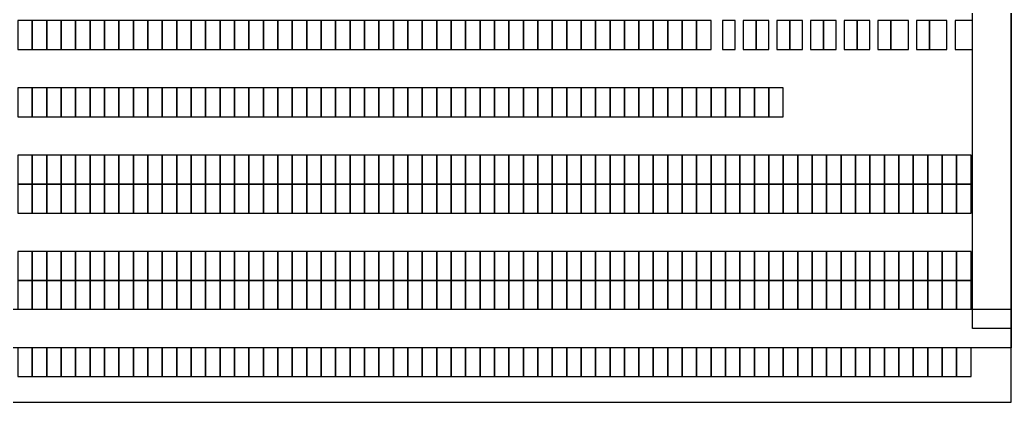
# Model space of a CAD drawing. Header units: metres. Extents: x 0 to 400, y -12 to 500.
# Drawn here: x 211.7 to 400, y 0 to 72.7 of the extents above; entities that cross this region are included whole.
import ezdxf

# ---------------------------------------------------------------- set-up
doc = ezdxf.new("R2010")
doc.units = ezdxf.units.M
for name, color, linetype in [('ASSUMED_BOUNDARY', 7, 'CONTINUOUS'), ('PARKING_L1', 7, 'CONTINUOUS'), ('PARKING_L1_ADA', 7, 'CONTINUOUS'), ('SITE_ROADS', 7, 'CONTINUOUS')]:
    doc.layers.add(name, color=color, linetype=linetype)

msp = doc.modelspace()

# ---------------------------------------------------------------- linework, layer by layer
at = {"layer": 'ASSUMED_BOUNDARY'}
msp.add_lwpolyline([(20, 0), (400, 0), (400, 500), (0, 500), (0, 196.485768), (20, 196.485768), (20, 121), (2, 121), (2, 86), (20, 86)], close=True, dxfattribs=at)
at = {"layer": 'PARKING_L1'}
for points in [[(211.3272, 67.0352), (214.0704, 67.0352), (214.0704, 72.5216), (211.3272, 72.5216)], [(214.0704, 67.0352), (216.8136, 67.0352), (216.8136, 72.5216), (214.0704, 72.5216)], [(216.8136, 67.0352), (219.5568, 67.0352), (219.5568, 72.5216), (216.8136, 72.5216)], [(219.5568, 67.0352), (222.3, 67.0352), (222.3, 72.5216), (219.5568, 72.5216)], [(222.3, 67.0352), (225.0432, 67.0352), (225.0432, 72.5216), (222.3, 72.5216)], [(225.0432, 67.0352), (227.7864, 67.0352), (227.7864, 72.5216), (225.0432, 72.5216)], [(227.7864, 67.0352), (230.5296, 67.0352), (230.5296, 72.5216), (227.7864, 72.5216)], [(230.5296, 67.0352), (233.2728, 67.0352), (233.2728, 72.5216), (230.5296, 72.5216)], [(233.2728, 67.0352), (236.016, 67.0352), (236.016, 72.5216), (233.2728, 72.5216)], [(236.016, 67.0352), (238.7592, 67.0352), (238.7592, 72.5216), (236.016, 72.5216)], [(238.7592, 67.0352), (241.5024, 67.0352), (241.5024, 72.5216), (238.7592, 72.5216)], [(241.5024, 67.0352), (244.2456, 67.0352), (244.2456, 72.5216), (241.5024, 72.5216)], [(244.2456, 67.0352), (246.9888, 67.0352), (246.9888, 72.5216), (244.2456, 72.5216)], [(246.9888, 67.0352), (249.732, 67.0352), (249.732, 72.5216), (246.9888, 72.5216)], [(249.732, 67.0352), (252.4752, 67.0352), (252.4752, 72.5216), (249.732, 72.5216)], [(252.4752, 67.0352), (255.2184, 67.0352), (255.2184, 72.5216), (252.4752, 72.5216)], [(255.2184, 67.0352), (257.9616, 67.0352), (257.9616, 72.5216), (255.2184, 72.5216)], [(257.9616, 67.0352), (260.7048, 67.0352), (260.7048, 72.5216), (257.9616, 72.5216)], [(260.7048, 67.0352), (263.448, 67.0352), (263.448, 72.5216), (260.7048, 72.5216)], [(263.448, 67.0352), (266.1912, 67.0352), (266.1912, 72.5216), (263.448, 72.5216)], [(266.1912, 67.0352), (268.9344, 67.0352), (268.9344, 72.5216), (266.1912, 72.5216)], [(268.9344, 67.0352), (271.6776, 67.0352), (271.6776, 72.5216), (268.9344, 72.5216)], [(271.6776, 67.0352), (274.4208, 67.0352), (274.4208, 72.5216), (271.6776, 72.5216)], [(274.4208, 67.0352), (277.164, 67.0352), (277.164, 72.5216), (274.4208, 72.5216)], [(277.164, 67.0352), (279.9072, 67.0352), (279.9072, 72.5216), (277.164, 72.5216)], [(279.9072, 67.0352), (282.6504, 67.0352), (282.6504, 72.5216), (279.9072, 72.5216)], [(282.6504, 67.0352), (285.3936, 67.0352), (285.3936, 72.5216), (282.6504, 72.5216)], [(285.3936, 67.0352), (288.1368, 67.0352), (288.1368, 72.5216), (285.3936, 72.5216)], [(288.1368, 67.0352), (290.88, 67.0352), (290.88, 72.5216), (288.1368, 72.5216)], [(290.88, 67.0352), (293.6232, 67.0352), (293.6232, 72.5216), (290.88, 72.5216)], [(293.6232, 67.0352), (296.3664, 67.0352), (296.3664, 72.5216), (293.6232, 72.5216)], [(296.3664, 67.0352), (299.1096, 67.0352), (299.1096, 72.5216), (296.3664, 72.5216)], [(299.1096, 67.0352), (301.8528, 67.0352), (301.8528, 72.5216), (299.1096, 72.5216)], [(301.8528, 67.0352), (304.596, 67.0352), (304.596, 72.5216), (301.8528, 72.5216)], [(304.596, 67.0352), (307.3392, 67.0352), (307.3392, 72.5216), (304.596, 72.5216)], [(307.3392, 67.0352), (310.0824, 67.0352), (310.0824, 72.5216), (307.3392, 72.5216)], [(310.0824, 67.0352), (312.8256, 67.0352), (312.8256, 72.5216), (310.0824, 72.5216)], [(312.8256, 67.0352), (315.5688, 67.0352), (315.5688, 72.5216), (312.8256, 72.5216)], [(315.5688, 67.0352), (318.312, 67.0352), (318.312, 72.5216), (315.5688, 72.5216)], [(318.312, 67.0352), (321.0552, 67.0352), (321.0552, 72.5216), (318.312, 72.5216)], [(321.0552, 67.0352), (323.7984, 67.0352), (323.7984, 72.5216), (321.0552, 72.5216)], [(323.7984, 67.0352), (326.5416, 67.0352), (326.5416, 72.5216), (323.7984, 72.5216)], [(326.5416, 67.0352), (329.2848, 67.0352), (329.2848, 72.5216), (326.5416, 72.5216)], [(329.2848, 67.0352), (332.028, 67.0352), (332.028, 72.5216), (329.2848, 72.5216)], [(332.028, 67.0352), (334.7712, 67.0352), (334.7712, 72.5216), (332.028, 72.5216)], [(334.7712, 67.0352), (337.5144, 67.0352), (337.5144, 72.5216), (334.7712, 72.5216)], [(337.5144, 67.0352), (340.2576, 67.0352), (340.2576, 72.5216), (337.5144, 72.5216)], [(340.2576, 67.0352), (343.0008, 67.0352), (343.0008, 72.5216), (340.2576, 72.5216)], [(211.3272, 54.2336), (214.0704, 54.2336), (214.0704, 59.72), (211.3272, 59.72)], [(214.0704, 54.2336), (216.8136, 54.2336), (216.8136, 59.72), (214.0704, 59.72)], [(216.8136, 54.2336), (219.5568, 54.2336), (219.5568, 59.72), (216.8136, 59.72)], [(219.5568, 54.2336), (222.3, 54.2336), (222.3, 59.72), (219.5568, 59.72)], [(222.3, 54.2336), (225.0432, 54.2336), (225.0432, 59.72), (222.3, 59.72)], [(225.0432, 54.2336), (227.7864, 54.2336), (227.7864, 59.72), (225.0432, 59.72)], [(227.7864, 54.2336), (230.5296, 54.2336), (230.5296, 59.72), (227.7864, 59.72)], [(230.5296, 54.2336), (233.2728, 54.2336), (233.2728, 59.72), (230.5296, 59.72)], [(233.2728, 54.2336), (236.016, 54.2336), (236.016, 59.72), (233.2728, 59.72)], [(236.016, 54.2336), (238.7592, 54.2336), (238.7592, 59.72), (236.016, 59.72)], [(238.7592, 54.2336), (241.5024, 54.2336), (241.5024, 59.72), (238.7592, 59.72)], [(241.5024, 54.2336), (244.2456, 54.2336), (244.2456, 59.72), (241.5024, 59.72)], [(244.2456, 54.2336), (246.9888, 54.2336), (246.9888, 59.72), (244.2456, 59.72)], [(246.9888, 54.2336), (249.732, 54.2336), (249.732, 59.72), (246.9888, 59.72)], [(249.732, 54.2336), (252.4752, 54.2336), (252.4752, 59.72), (249.732, 59.72)], [(252.4752, 54.2336), (255.2184, 54.2336), (255.2184, 59.72), (252.4752, 59.72)], [(255.2184, 54.2336), (257.9616, 54.2336), (257.9616, 59.72), (255.2184, 59.72)], [(257.9616, 54.2336), (260.7048, 54.2336), (260.7048, 59.72), (257.9616, 59.72)], [(260.7048, 54.2336), (263.448, 54.2336), (263.448, 59.72), (260.7048, 59.72)], [(263.448, 54.2336), (266.1912, 54.2336), (266.1912, 59.72), (263.448, 59.72)], [(266.1912, 54.2336), (268.9344, 54.2336), (268.9344, 59.72), (266.1912, 59.72)], [(268.9344, 54.2336), (271.6776, 54.2336), (271.6776, 59.72), (268.9344, 59.72)], [(271.6776, 54.2336), (274.4208, 54.2336), (274.4208, 59.72), (271.6776, 59.72)], [(274.4208, 54.2336), (277.164, 54.2336), (277.164, 59.72), (274.4208, 59.72)], [(277.164, 54.2336), (279.9072, 54.2336), (279.9072, 59.72), (277.164, 59.72)], [(279.9072, 54.2336), (282.6504, 54.2336), (282.6504, 59.72), (279.9072, 59.72)], [(282.6504, 54.2336), (285.3936, 54.2336), (285.3936, 59.72), (282.6504, 59.72)], [(285.3936, 54.2336), (288.1368, 54.2336), (288.1368, 59.72), (285.3936, 59.72)], [(288.1368, 54.2336), (290.88, 54.2336), (290.88, 59.72), (288.1368, 59.72)], [(290.88, 54.2336), (293.6232, 54.2336), (293.6232, 59.72), (290.88, 59.72)], [(293.6232, 54.2336), (296.3664, 54.2336), (296.3664, 59.72), (293.6232, 59.72)], [(296.3664, 54.2336), (299.1096, 54.2336), (299.1096, 59.72), (296.3664, 59.72)], [(299.1096, 54.2336), (301.8528, 54.2336), (301.8528, 59.72), (299.1096, 59.72)], [(301.8528, 54.2336), (304.596, 54.2336), (304.596, 59.72), (301.8528, 59.72)], [(304.596, 54.2336), (307.3392, 54.2336), (307.3392, 59.72), (304.596, 59.72)], [(307.3392, 54.2336), (310.0824, 54.2336), (310.0824, 59.72), (307.3392, 59.72)], [(310.0824, 54.2336), (312.8256, 54.2336), (312.8256, 59.72), (310.0824, 59.72)], [(312.8256, 54.2336), (315.5688, 54.2336), (315.5688, 59.72), (312.8256, 59.72)], [(315.5688, 54.2336), (318.312, 54.2336), (318.312, 59.72), (315.5688, 59.72)], [(318.312, 54.2336), (321.0552, 54.2336), (321.0552, 59.72), (318.312, 59.72)], [(321.0552, 54.2336), (323.7984, 54.2336), (323.7984, 59.72), (321.0552, 59.72)], [(323.7984, 54.2336), (326.5416, 54.2336), (326.5416, 59.72), (323.7984, 59.72)], [(326.5416, 54.2336), (329.2848, 54.2336), (329.2848, 59.72), (326.5416, 59.72)], [(329.2848, 54.2336), (332.028, 54.2336), (332.028, 59.72), (329.2848, 59.72)], [(332.028, 54.2336), (334.7712, 54.2336), (334.7712, 59.72), (332.028, 59.72)], [(334.7712, 54.2336), (337.5144, 54.2336), (337.5144, 59.72), (334.7712, 59.72)], [(337.5144, 54.2336), (340.2576, 54.2336), (340.2576, 59.72), (337.5144, 59.72)], [(340.2576, 54.2336), (343.0008, 54.2336), (343.0008, 59.72), (340.2576, 59.72)], [(343.0008, 54.2336), (345.744, 54.2336), (345.744, 59.72), (343.0008, 59.72)], [(345.744, 54.2336), (348.4872, 54.2336), (348.4872, 59.72), (345.744, 59.72)], [(348.4872, 54.2336), (351.2304, 54.2336), (351.2304, 59.72), (348.4872, 59.72)], [(351.2304, 54.2336), (353.9736, 54.2336), (353.9736, 59.72), (351.2304, 59.72)], [(353.9736, 54.2336), (356.7168, 54.2336), (356.7168, 59.72), (353.9736, 59.72)], [(211.3272, 41.432), (214.0704, 41.432), (214.0704, 46.9184), (211.3272, 46.9184)], [(214.0704, 41.432), (216.8136, 41.432), (216.8136, 46.9184), (214.0704, 46.9184)], [(216.8136, 41.432), (219.5568, 41.432), (219.5568, 46.9184), (216.8136, 46.9184)], [(219.5568, 41.432), (222.3, 41.432), (222.3, 46.9184), (219.5568, 46.9184)], [(222.3, 41.432), (225.0432, 41.432), (225.0432, 46.9184), (222.3, 46.9184)], [(225.0432, 41.432), (227.7864, 41.432), (227.7864, 46.9184), (225.0432, 46.9184)], [(227.7864, 41.432), (230.5296, 41.432), (230.5296, 46.9184), (227.7864, 46.9184)], [(230.5296, 41.432), (233.2728, 41.432), (233.2728, 46.9184), (230.5296, 46.9184)], [(233.2728, 41.432), (236.016, 41.432), (236.016, 46.9184), (233.2728, 46.9184)], [(236.016, 41.432), (238.7592, 41.432), (238.7592, 46.9184), (236.016, 46.9184)], [(238.7592, 41.432), (241.5024, 41.432), (241.5024, 46.9184), (238.7592, 46.9184)], [(241.5024, 41.432), (244.2456, 41.432), (244.2456, 46.9184), (241.5024, 46.9184)], [(244.2456, 41.432), (246.9888, 41.432), (246.9888, 46.9184), (244.2456, 46.9184)], [(246.9888, 41.432), (249.732, 41.432), (249.732, 46.9184), (246.9888, 46.9184)], [(249.732, 41.432), (252.4752, 41.432), (252.4752, 46.9184), (249.732, 46.9184)], [(252.4752, 41.432), (255.2184, 41.432), (255.2184, 46.9184), (252.4752, 46.9184)], [(255.2184, 41.432), (257.9616, 41.432), (257.9616, 46.9184), (255.2184, 46.9184)], [(257.9616, 41.432), (260.7048, 41.432), (260.7048, 46.9184), (257.9616, 46.9184)], [(260.7048, 41.432), (263.448, 41.432), (263.448, 46.9184), (260.7048, 46.9184)], [(263.448, 41.432), (266.1912, 41.432), (266.1912, 46.9184), (263.448, 46.9184)], [(266.1912, 41.432), (268.9344, 41.432), (268.9344, 46.9184), (266.1912, 46.9184)], [(268.9344, 41.432), (271.6776, 41.432), (271.6776, 46.9184), (268.9344, 46.9184)], [(271.6776, 41.432), (274.4208, 41.432), (274.4208, 46.9184), (271.6776, 46.9184)], [(274.4208, 41.432), (277.164, 41.432), (277.164, 46.9184), (274.4208, 46.9184)], [(277.164, 41.432), (279.9072, 41.432), (279.9072, 46.9184), (277.164, 46.9184)], [(279.9072, 41.432), (282.6504, 41.432), (282.6504, 46.9184), (279.9072, 46.9184)], [(282.6504, 41.432), (285.3936, 41.432), (285.3936, 46.9184), (282.6504, 46.9184)], [(285.3936, 41.432), (288.1368, 41.432), (288.1368, 46.9184), (285.3936, 46.9184)], [(288.1368, 41.432), (290.88, 41.432), (290.88, 46.9184), (288.1368, 46.9184)], [(290.88, 41.432), (293.6232, 41.432), (293.6232, 46.9184), (290.88, 46.9184)], [(293.6232, 41.432), (296.3664, 41.432), (296.3664, 46.9184), (293.6232, 46.9184)], [(296.3664, 41.432), (299.1096, 41.432), (299.1096, 46.9184), (296.3664, 46.9184)], [(299.1096, 41.432), (301.8528, 41.432), (301.8528, 46.9184), (299.1096, 46.9184)], [(301.8528, 41.432), (304.596, 41.432), (304.596, 46.9184), (301.8528, 46.9184)], [(304.596, 41.432), (307.3392, 41.432), (307.3392, 46.9184), (304.596, 46.9184)], [(307.3392, 41.432), (310.0824, 41.432), (310.0824, 46.9184), (307.3392, 46.9184)], [(310.0824, 41.432), (312.8256, 41.432), (312.8256, 46.9184), (310.0824, 46.9184)], [(312.8256, 41.432), (315.5688, 41.432), (315.5688, 46.9184), (312.8256, 46.9184)], [(315.5688, 41.432), (318.312, 41.432), (318.312, 46.9184), (315.5688, 46.9184)], [(318.312, 41.432), (321.0552, 41.432), (321.0552, 46.9184), (318.312, 46.9184)], [(321.0552, 41.432), (323.7984, 41.432), (323.7984, 46.9184), (321.0552, 46.9184)], [(323.7984, 41.432), (326.5416, 41.432), (326.5416, 46.9184), (323.7984, 46.9184)], [(326.5416, 41.432), (329.2848, 41.432), (329.2848, 46.9184), (326.5416, 46.9184)], [(329.2848, 41.432), (332.028, 41.432), (332.028, 46.9184), (329.2848, 46.9184)], [(332.028, 41.432), (334.7712, 41.432), (334.7712, 46.9184), (332.028, 46.9184)], [(334.7712, 41.432), (337.5144, 41.432), (337.5144, 46.9184), (334.7712, 46.9184)], [(337.5144, 41.432), (340.2576, 41.432), (340.2576, 46.9184), (337.5144, 46.9184)], [(340.2576, 41.432), (343.0008, 41.432), (343.0008, 46.9184), (340.2576, 46.9184)], [(343.0008, 41.432), (345.744, 41.432), (345.744, 46.9184), (343.0008, 46.9184)], [(345.744, 41.432), (348.4872, 41.432), (348.4872, 46.9184), (345.744, 46.9184)], [(348.4872, 41.432), (351.2304, 41.432), (351.2304, 46.9184), (348.4872, 46.9184)], [(351.2304, 41.432), (353.9736, 41.432), (353.9736, 46.9184), (351.2304, 46.9184)], [(353.9736, 41.432), (356.7168, 41.432), (356.7168, 46.9184), (353.9736, 46.9184)], [(356.7168, 41.432), (359.46, 41.432), (359.46, 46.9184), (356.7168, 46.9184)], [(359.46, 41.432), (362.2032, 41.432), (362.2032, 46.9184), (359.46, 46.9184)], [(362.2032, 41.432), (364.9464, 41.432), (364.9464, 46.9184), (362.2032, 46.9184)], [(364.9464, 41.432), (367.6896, 41.432), (367.6896, 46.9184), (364.9464, 46.9184)], [(367.6896, 41.432), (370.4328, 41.432), (370.4328, 46.9184), (367.6896, 46.9184)], [(370.4328, 41.432), (373.176, 41.432), (373.176, 46.9184), (370.4328, 46.9184)], [(373.176, 41.432), (375.9192, 41.432), (375.9192, 46.9184), (373.176, 46.9184)], [(375.9192, 41.432), (378.6624, 41.432), (378.6624, 46.9184), (375.9192, 46.9184)], [(378.6624, 41.432), (381.4056, 41.432), (381.4056, 46.9184), (378.6624, 46.9184)], [(381.4056, 41.432), (384.1488, 41.432), (384.1488, 46.9184), (381.4056, 46.9184)], [(384.1488, 41.432), (386.892, 41.432), (386.892, 46.9184), (384.1488, 46.9184)], [(386.892, 41.432), (389.6352, 41.432), (389.6352, 46.9184), (386.892, 46.9184)], [(389.6352, 41.432), (392.3784, 41.432), (392.3784, 46.9184), (389.6352, 46.9184)], [(211.3272, 35.9456), (214.0704, 35.9456), (214.0704, 41.432), (211.3272, 41.432)], [(214.0704, 35.9456), (216.8136, 35.9456), (216.8136, 41.432), (214.0704, 41.432)], [(216.8136, 35.9456), (219.5568, 35.9456), (219.5568, 41.432), (216.8136, 41.432)], [(219.5568, 35.9456), (222.3, 35.9456), (222.3, 41.432), (219.5568, 41.432)], [(222.3, 35.9456), (225.0432, 35.9456), (225.0432, 41.432), (222.3, 41.432)], [(225.0432, 35.9456), (227.7864, 35.9456), (227.7864, 41.432), (225.0432, 41.432)], [(227.7864, 35.9456), (230.5296, 35.9456), (230.5296, 41.432), (227.7864, 41.432)], [(230.5296, 35.9456), (233.2728, 35.9456), (233.2728, 41.432), (230.5296, 41.432)], [(233.2728, 35.9456), (236.016, 35.9456), (236.016, 41.432), (233.2728, 41.432)], [(236.016, 35.9456), (238.7592, 35.9456), (238.7592, 41.432), (236.016, 41.432)], [(238.7592, 35.9456), (241.5024, 35.9456), (241.5024, 41.432), (238.7592, 41.432)], [(241.5024, 35.9456), (244.2456, 35.9456), (244.2456, 41.432), (241.5024, 41.432)], [(244.2456, 35.9456), (246.9888, 35.9456), (246.9888, 41.432), (244.2456, 41.432)], [(246.9888, 35.9456), (249.732, 35.9456), (249.732, 41.432), (246.9888, 41.432)], [(249.732, 35.9456), (252.4752, 35.9456), (252.4752, 41.432), (249.732, 41.432)], [(252.4752, 35.9456), (255.2184, 35.9456), (255.2184, 41.432), (252.4752, 41.432)], [(255.2184, 35.9456), (257.9616, 35.9456), (257.9616, 41.432), (255.2184, 41.432)], [(257.9616, 35.9456), (260.7048, 35.9456), (260.7048, 41.432), (257.9616, 41.432)], [(260.7048, 35.9456), (263.448, 35.9456), (263.448, 41.432), (260.7048, 41.432)], [(263.448, 35.9456), (266.1912, 35.9456), (266.1912, 41.432), (263.448, 41.432)], [(266.1912, 35.9456), (268.9344, 35.9456), (268.9344, 41.432), (266.1912, 41.432)], [(268.9344, 35.9456), (271.6776, 35.9456), (271.6776, 41.432), (268.9344, 41.432)], [(271.6776, 35.9456), (274.4208, 35.9456), (274.4208, 41.432), (271.6776, 41.432)], [(274.4208, 35.9456), (277.164, 35.9456), (277.164, 41.432), (274.4208, 41.432)], [(277.164, 35.9456), (279.9072, 35.9456), (279.9072, 41.432), (277.164, 41.432)], [(279.9072, 35.9456), (282.6504, 35.9456), (282.6504, 41.432), (279.9072, 41.432)], [(282.6504, 35.9456), (285.3936, 35.9456), (285.3936, 41.432), (282.6504, 41.432)], [(285.3936, 35.9456), (288.1368, 35.9456), (288.1368, 41.432), (285.3936, 41.432)], [(288.1368, 35.9456), (290.88, 35.9456), (290.88, 41.432), (288.1368, 41.432)], [(290.88, 35.9456), (293.6232, 35.9456), (293.6232, 41.432), (290.88, 41.432)], [(293.6232, 35.9456), (296.3664, 35.9456), (296.3664, 41.432), (293.6232, 41.432)], [(296.3664, 35.9456), (299.1096, 35.9456), (299.1096, 41.432), (296.3664, 41.432)], [(299.1096, 35.9456), (301.8528, 35.9456), (301.8528, 41.432), (299.1096, 41.432)], [(301.8528, 35.9456), (304.596, 35.9456), (304.596, 41.432), (301.8528, 41.432)], [(304.596, 35.9456), (307.3392, 35.9456), (307.3392, 41.432), (304.596, 41.432)], [(307.3392, 35.9456), (310.0824, 35.9456), (310.0824, 41.432), (307.3392, 41.432)], [(310.0824, 35.9456), (312.8256, 35.9456), (312.8256, 41.432), (310.0824, 41.432)], [(312.8256, 35.9456), (315.5688, 35.9456), (315.5688, 41.432), (312.8256, 41.432)], [(315.5688, 35.9456), (318.312, 35.9456), (318.312, 41.432), (315.5688, 41.432)], [(318.312, 35.9456), (321.0552, 35.9456), (321.0552, 41.432), (318.312, 41.432)], [(321.0552, 35.9456), (323.7984, 35.9456), (323.7984, 41.432), (321.0552, 41.432)], [(323.7984, 35.9456), (326.5416, 35.9456), (326.5416, 41.432), (323.7984, 41.432)], [(326.5416, 35.9456), (329.2848, 35.9456), (329.2848, 41.432), (326.5416, 41.432)], [(329.2848, 35.9456), (332.028, 35.9456), (332.028, 41.432), (329.2848, 41.432)], [(332.028, 35.9456), (334.7712, 35.9456), (334.7712, 41.432), (332.028, 41.432)], [(334.7712, 35.9456), (337.5144, 35.9456), (337.5144, 41.432), (334.7712, 41.432)], [(337.5144, 35.9456), (340.2576, 35.9456), (340.2576, 41.432), (337.5144, 41.432)], [(340.2576, 35.9456), (343.0008, 35.9456), (343.0008, 41.432), (340.2576, 41.432)], [(343.0008, 35.9456), (345.744, 35.9456), (345.744, 41.432), (343.0008, 41.432)], [(345.744, 35.9456), (348.4872, 35.9456), (348.4872, 41.432), (345.744, 41.432)], [(348.4872, 35.9456), (351.2304, 35.9456), (351.2304, 41.432), (348.4872, 41.432)], [(351.2304, 35.9456), (353.9736, 35.9456), (353.9736, 41.432), (351.2304, 41.432)], [(353.9736, 35.9456), (356.7168, 35.9456), (356.7168, 41.432), (353.9736, 41.432)], [(356.7168, 35.9456), (359.46, 35.9456), (359.46, 41.432), (356.7168, 41.432)], [(359.46, 35.9456), (362.2032, 35.9456), (362.2032, 41.432), (359.46, 41.432)], [(362.2032, 35.9456), (364.9464, 35.9456), (364.9464, 41.432), (362.2032, 41.432)], [(364.9464, 35.9456), (367.6896, 35.9456), (367.6896, 41.432), (364.9464, 41.432)], [(367.6896, 35.9456), (370.4328, 35.9456), (370.4328, 41.432), (367.6896, 41.432)], [(370.4328, 35.9456), (373.176, 35.9456), (373.176, 41.432), (370.4328, 41.432)], [(373.176, 35.9456), (375.9192, 35.9456), (375.9192, 41.432), (373.176, 41.432)], [(375.9192, 35.9456), (378.6624, 35.9456), (378.6624, 41.432), (375.9192, 41.432)], [(378.6624, 35.9456), (381.4056, 35.9456), (381.4056, 41.432), (378.6624, 41.432)], [(381.4056, 35.9456), (384.1488, 35.9456), (384.1488, 41.432), (381.4056, 41.432)], [(384.1488, 35.9456), (386.892, 35.9456), (386.892, 41.432), (384.1488, 41.432)], [(386.892, 35.9456), (389.6352, 35.9456), (389.6352, 41.432), (386.892, 41.432)], [(389.6352, 35.9456), (392.3784, 35.9456), (392.3784, 41.432), (389.6352, 41.432)], [(211.3272, 23.144), (214.0704, 23.144), (214.0704, 28.6304), (211.3272, 28.6304)], [(214.0704, 23.144), (216.8136, 23.144), (216.8136, 28.6304), (214.0704, 28.6304)], [(216.8136, 23.144), (219.5568, 23.144), (219.5568, 28.6304), (216.8136, 28.6304)], [(219.5568, 23.144), (222.3, 23.144), (222.3, 28.6304), (219.5568, 28.6304)], [(222.3, 23.144), (225.0432, 23.144), (225.0432, 28.6304), (222.3, 28.6304)], [(225.0432, 23.144), (227.7864, 23.144), (227.7864, 28.6304), (225.0432, 28.6304)], [(227.7864, 23.144), (230.5296, 23.144), (230.5296, 28.6304), (227.7864, 28.6304)], [(230.5296, 23.144), (233.2728, 23.144), (233.2728, 28.6304), (230.5296, 28.6304)], [(233.2728, 23.144), (236.016, 23.144), (236.016, 28.6304), (233.2728, 28.6304)], [(236.016, 23.144), (238.7592, 23.144), (238.7592, 28.6304), (236.016, 28.6304)], [(238.7592, 23.144), (241.5024, 23.144), (241.5024, 28.6304), (238.7592, 28.6304)], [(241.5024, 23.144), (244.2456, 23.144), (244.2456, 28.6304), (241.5024, 28.6304)], [(244.2456, 23.144), (246.9888, 23.144), (246.9888, 28.6304), (244.2456, 28.6304)], [(246.9888, 23.144), (249.732, 23.144), (249.732, 28.6304), (246.9888, 28.6304)], [(249.732, 23.144), (252.4752, 23.144), (252.4752, 28.6304), (249.732, 28.6304)], [(252.4752, 23.144), (255.2184, 23.144), (255.2184, 28.6304), (252.4752, 28.6304)], [(255.2184, 23.144), (257.9616, 23.144), (257.9616, 28.6304), (255.2184, 28.6304)], [(257.9616, 23.144), (260.7048, 23.144), (260.7048, 28.6304), (257.9616, 28.6304)], [(260.7048, 23.144), (263.448, 23.144), (263.448, 28.6304), (260.7048, 28.6304)], [(263.448, 23.144), (266.1912, 23.144), (266.1912, 28.6304), (263.448, 28.6304)], [(266.1912, 23.144), (268.9344, 23.144), (268.9344, 28.6304), (266.1912, 28.6304)], [(268.9344, 23.144), (271.6776, 23.144), (271.6776, 28.6304), (268.9344, 28.6304)], [(271.6776, 23.144), (274.4208, 23.144), (274.4208, 28.6304), (271.6776, 28.6304)], [(274.4208, 23.144), (277.164, 23.144), (277.164, 28.6304), (274.4208, 28.6304)], [(277.164, 23.144), (279.9072, 23.144), (279.9072, 28.6304), (277.164, 28.6304)], [(279.9072, 23.144), (282.6504, 23.144), (282.6504, 28.6304), (279.9072, 28.6304)], [(282.6504, 23.144), (285.3936, 23.144), (285.3936, 28.6304), (282.6504, 28.6304)], [(285.3936, 23.144), (288.1368, 23.144), (288.1368, 28.6304), (285.3936, 28.6304)], [(288.1368, 23.144), (290.88, 23.144), (290.88, 28.6304), (288.1368, 28.6304)], [(290.88, 23.144), (293.6232, 23.144), (293.6232, 28.6304), (290.88, 28.6304)], [(293.6232, 23.144), (296.3664, 23.144), (296.3664, 28.6304), (293.6232, 28.6304)], [(296.3664, 23.144), (299.1096, 23.144), (299.1096, 28.6304), (296.3664, 28.6304)], [(299.1096, 23.144), (301.8528, 23.144), (301.8528, 28.6304), (299.1096, 28.6304)], [(301.8528, 23.144), (304.596, 23.144), (304.596, 28.6304), (301.8528, 28.6304)], [(304.596, 23.144), (307.3392, 23.144), (307.3392, 28.6304), (304.596, 28.6304)], [(307.3392, 23.144), (310.0824, 23.144), (310.0824, 28.6304), (307.3392, 28.6304)], [(310.0824, 23.144), (312.8256, 23.144), (312.8256, 28.6304), (310.0824, 28.6304)], [(312.8256, 23.144), (315.5688, 23.144), (315.5688, 28.6304), (312.8256, 28.6304)], [(315.5688, 23.144), (318.312, 23.144), (318.312, 28.6304), (315.5688, 28.6304)], [(318.312, 23.144), (321.0552, 23.144), (321.0552, 28.6304), (318.312, 28.6304)], [(321.0552, 23.144), (323.7984, 23.144), (323.7984, 28.6304), (321.0552, 28.6304)], [(323.7984, 23.144), (326.5416, 23.144), (326.5416, 28.6304), (323.7984, 28.6304)], [(326.5416, 23.144), (329.2848, 23.144), (329.2848, 28.6304), (326.5416, 28.6304)], [(329.2848, 23.144), (332.028, 23.144), (332.028, 28.6304), (329.2848, 28.6304)], [(332.028, 23.144), (334.7712, 23.144), (334.7712, 28.6304), (332.028, 28.6304)], [(334.7712, 23.144), (337.5144, 23.144), (337.5144, 28.6304), (334.7712, 28.6304)], [(337.5144, 23.144), (340.2576, 23.144), (340.2576, 28.6304), (337.5144, 28.6304)], [(340.2576, 23.144), (343.0008, 23.144), (343.0008, 28.6304), (340.2576, 28.6304)], [(343.0008, 23.144), (345.744, 23.144), (345.744, 28.6304), (343.0008, 28.6304)], [(345.744, 23.144), (348.4872, 23.144), (348.4872, 28.6304), (345.744, 28.6304)], [(348.4872, 23.144), (351.2304, 23.144), (351.2304, 28.6304), (348.4872, 28.6304)], [(351.2304, 23.144), (353.9736, 23.144), (353.9736, 28.6304), (351.2304, 28.6304)], [(353.9736, 23.144), (356.7168, 23.144), (356.7168, 28.6304), (353.9736, 28.6304)], [(356.7168, 23.144), (359.46, 23.144), (359.46, 28.6304), (356.7168, 28.6304)], [(359.46, 23.144), (362.2032, 23.144), (362.2032, 28.6304), (359.46, 28.6304)], [(362.2032, 23.144), (364.9464, 23.144), (364.9464, 28.6304), (362.2032, 28.6304)], [(364.9464, 23.144), (367.6896, 23.144), (367.6896, 28.6304), (364.9464, 28.6304)], [(367.6896, 23.144), (370.4328, 23.144), (370.4328, 28.6304), (367.6896, 28.6304)], [(370.4328, 23.144), (373.176, 23.144), (373.176, 28.6304), (370.4328, 28.6304)], [(373.176, 23.144), (375.9192, 23.144), (375.9192, 28.6304), (373.176, 28.6304)], [(375.9192, 23.144), (378.6624, 23.144), (378.6624, 28.6304), (375.9192, 28.6304)], [(378.6624, 23.144), (381.4056, 23.144), (381.4056, 28.6304), (378.6624, 28.6304)], [(381.4056, 23.144), (384.1488, 23.144), (384.1488, 28.6304), (381.4056, 28.6304)], [(384.1488, 23.144), (386.892, 23.144), (386.892, 28.6304), (384.1488, 28.6304)], [(386.892, 23.144), (389.6352, 23.144), (389.6352, 28.6304), (386.892, 28.6304)], [(389.6352, 23.144), (392.3784, 23.144), (392.3784, 28.6304), (389.6352, 28.6304)], [(211.3272, 17.6576), (214.0704, 17.6576), (214.0704, 23.144), (211.3272, 23.144)], [(214.0704, 17.6576), (216.8136, 17.6576), (216.8136, 23.144), (214.0704, 23.144)], [(216.8136, 17.6576), (219.5568, 17.6576), (219.5568, 23.144), (216.8136, 23.144)], [(219.5568, 17.6576), (222.3, 17.6576), (222.3, 23.144), (219.5568, 23.144)], [(222.3, 17.6576), (225.0432, 17.6576), (225.0432, 23.144), (222.3, 23.144)], [(225.0432, 17.6576), (227.7864, 17.6576), (227.7864, 23.144), (225.0432, 23.144)], [(227.7864, 17.6576), (230.5296, 17.6576), (230.5296, 23.144), (227.7864, 23.144)], [(230.5296, 17.6576), (233.2728, 17.6576), (233.2728, 23.144), (230.5296, 23.144)], [(233.2728, 17.6576), (236.016, 17.6576), (236.016, 23.144), (233.2728, 23.144)], [(236.016, 17.6576), (238.7592, 17.6576), (238.7592, 23.144), (236.016, 23.144)], [(238.7592, 17.6576), (241.5024, 17.6576), (241.5024, 23.144), (238.7592, 23.144)], [(241.5024, 17.6576), (244.2456, 17.6576), (244.2456, 23.144), (241.5024, 23.144)], [(244.2456, 17.6576), (246.9888, 17.6576), (246.9888, 23.144), (244.2456, 23.144)], [(246.9888, 17.6576), (249.732, 17.6576), (249.732, 23.144), (246.9888, 23.144)], [(249.732, 17.6576), (252.4752, 17.6576), (252.4752, 23.144), (249.732, 23.144)], [(252.4752, 17.6576), (255.2184, 17.6576), (255.2184, 23.144), (252.4752, 23.144)], [(255.2184, 17.6576), (257.9616, 17.6576), (257.9616, 23.144), (255.2184, 23.144)], [(257.9616, 17.6576), (260.7048, 17.6576), (260.7048, 23.144), (257.9616, 23.144)], [(260.7048, 17.6576), (263.448, 17.6576), (263.448, 23.144), (260.7048, 23.144)], [(263.448, 17.6576), (266.1912, 17.6576), (266.1912, 23.144), (263.448, 23.144)], [(266.1912, 17.6576), (268.9344, 17.6576), (268.9344, 23.144), (266.1912, 23.144)], [(268.9344, 17.6576), (271.6776, 17.6576), (271.6776, 23.144), (268.9344, 23.144)], [(271.6776, 17.6576), (274.4208, 17.6576), (274.4208, 23.144), (271.6776, 23.144)], [(274.4208, 17.6576), (277.164, 17.6576), (277.164, 23.144), (274.4208, 23.144)], [(277.164, 17.6576), (279.9072, 17.6576), (279.9072, 23.144), (277.164, 23.144)], [(279.9072, 17.6576), (282.6504, 17.6576), (282.6504, 23.144), (279.9072, 23.144)], [(282.6504, 17.6576), (285.3936, 17.6576), (285.3936, 23.144), (282.6504, 23.144)], [(285.3936, 17.6576), (288.1368, 17.6576), (288.1368, 23.144), (285.3936, 23.144)], [(288.1368, 17.6576), (290.88, 17.6576), (290.88, 23.144), (288.1368, 23.144)], [(290.88, 17.6576), (293.6232, 17.6576), (293.6232, 23.144), (290.88, 23.144)], [(293.6232, 17.6576), (296.3664, 17.6576), (296.3664, 23.144), (293.6232, 23.144)], [(296.3664, 17.6576), (299.1096, 17.6576), (299.1096, 23.144), (296.3664, 23.144)], [(299.1096, 17.6576), (301.8528, 17.6576), (301.8528, 23.144), (299.1096, 23.144)], [(301.8528, 17.6576), (304.596, 17.6576), (304.596, 23.144), (301.8528, 23.144)], [(304.596, 17.6576), (307.3392, 17.6576), (307.3392, 23.144), (304.596, 23.144)], [(307.3392, 17.6576), (310.0824, 17.6576), (310.0824, 23.144), (307.3392, 23.144)], [(310.0824, 17.6576), (312.8256, 17.6576), (312.8256, 23.144), (310.0824, 23.144)], [(312.8256, 17.6576), (315.5688, 17.6576), (315.5688, 23.144), (312.8256, 23.144)], [(315.5688, 17.6576), (318.312, 17.6576), (318.312, 23.144), (315.5688, 23.144)], [(318.312, 17.6576), (321.0552, 17.6576), (321.0552, 23.144), (318.312, 23.144)], [(321.0552, 17.6576), (323.7984, 17.6576), (323.7984, 23.144), (321.0552, 23.144)], [(323.7984, 17.6576), (326.5416, 17.6576), (326.5416, 23.144), (323.7984, 23.144)], [(326.5416, 17.6576), (329.2848, 17.6576), (329.2848, 23.144), (326.5416, 23.144)], [(329.2848, 17.6576), (332.028, 17.6576), (332.028, 23.144), (329.2848, 23.144)], [(332.028, 17.6576), (334.7712, 17.6576), (334.7712, 23.144), (332.028, 23.144)], [(334.7712, 17.6576), (337.5144, 17.6576), (337.5144, 23.144), (334.7712, 23.144)], [(337.5144, 17.6576), (340.2576, 17.6576), (340.2576, 23.144), (337.5144, 23.144)], [(340.2576, 17.6576), (343.0008, 17.6576), (343.0008, 23.144), (340.2576, 23.144)], [(343.0008, 17.6576), (345.744, 17.6576), (345.744, 23.144), (343.0008, 23.144)], [(345.744, 17.6576), (348.4872, 17.6576), (348.4872, 23.144), (345.744, 23.144)], [(348.4872, 17.6576), (351.2304, 17.6576), (351.2304, 23.144), (348.4872, 23.144)], [(351.2304, 17.6576), (353.9736, 17.6576), (353.9736, 23.144), (351.2304, 23.144)], [(353.9736, 17.6576), (356.7168, 17.6576), (356.7168, 23.144), (353.9736, 23.144)], [(356.7168, 17.6576), (359.46, 17.6576), (359.46, 23.144), (356.7168, 23.144)], [(359.46, 17.6576), (362.2032, 17.6576), (362.2032, 23.144), (359.46, 23.144)], [(362.2032, 17.6576), (364.9464, 17.6576), (364.9464, 23.144), (362.2032, 23.144)], [(364.9464, 17.6576), (367.6896, 17.6576), (367.6896, 23.144), (364.9464, 23.144)], [(367.6896, 17.6576), (370.4328, 17.6576), (370.4328, 23.144), (367.6896, 23.144)], [(370.4328, 17.6576), (373.176, 17.6576), (373.176, 23.144), (370.4328, 23.144)], [(373.176, 17.6576), (375.9192, 17.6576), (375.9192, 23.144), (373.176, 23.144)], [(375.9192, 17.6576), (378.6624, 17.6576), (378.6624, 23.144), (375.9192, 23.144)], [(378.6624, 17.6576), (381.4056, 17.6576), (381.4056, 23.144), (378.6624, 23.144)], [(381.4056, 17.6576), (384.1488, 17.6576), (384.1488, 23.144), (381.4056, 23.144)], [(384.1488, 17.6576), (386.892, 17.6576), (386.892, 23.144), (384.1488, 23.144)], [(386.892, 17.6576), (389.6352, 17.6576), (389.6352, 23.144), (386.892, 23.144)], [(389.6352, 17.6576), (392.3784, 17.6576), (392.3784, 23.144), (389.6352, 23.144)], [(211.3272, 4.856), (214.0704, 4.856), (214.0704, 10.3424), (211.3272, 10.3424)], [(214.0704, 4.856), (216.8136, 4.856), (216.8136, 10.3424), (214.0704, 10.3424)], [(216.8136, 4.856), (219.5568, 4.856), (219.5568, 10.3424), (216.8136, 10.3424)], [(219.5568, 4.856), (222.3, 4.856), (222.3, 10.3424), (219.5568, 10.3424)], [(222.3, 4.856), (225.0432, 4.856), (225.0432, 10.3424), (222.3, 10.3424)], [(225.0432, 4.856), (227.7864, 4.856), (227.7864, 10.3424), (225.0432, 10.3424)], [(227.7864, 4.856), (230.5296, 4.856), (230.5296, 10.3424), (227.7864, 10.3424)], [(230.5296, 4.856), (233.2728, 4.856), (233.2728, 10.3424), (230.5296, 10.3424)], [(233.2728, 4.856), (236.016, 4.856), (236.016, 10.3424), (233.2728, 10.3424)], [(236.016, 4.856), (238.7592, 4.856), (238.7592, 10.3424), (236.016, 10.3424)], [(238.7592, 4.856), (241.5024, 4.856), (241.5024, 10.3424), (238.7592, 10.3424)], [(241.5024, 4.856), (244.2456, 4.856), (244.2456, 10.3424), (241.5024, 10.3424)], [(244.2456, 4.856), (246.9888, 4.856), (246.9888, 10.3424), (244.2456, 10.3424)], [(246.9888, 4.856), (249.732, 4.856), (249.732, 10.3424), (246.9888, 10.3424)], [(249.732, 4.856), (252.4752, 4.856), (252.4752, 10.3424), (249.732, 10.3424)], [(252.4752, 4.856), (255.2184, 4.856), (255.2184, 10.3424), (252.4752, 10.3424)], [(255.2184, 4.856), (257.9616, 4.856), (257.9616, 10.3424), (255.2184, 10.3424)], [(257.9616, 4.856), (260.7048, 4.856), (260.7048, 10.3424), (257.9616, 10.3424)], [(260.7048, 4.856), (263.448, 4.856), (263.448, 10.3424), (260.7048, 10.3424)], [(263.448, 4.856), (266.1912, 4.856), (266.1912, 10.3424), (263.448, 10.3424)], [(266.1912, 4.856), (268.9344, 4.856), (268.9344, 10.3424), (266.1912, 10.3424)], [(268.9344, 4.856), (271.6776, 4.856), (271.6776, 10.3424), (268.9344, 10.3424)], [(271.6776, 4.856), (274.4208, 4.856), (274.4208, 10.3424), (271.6776, 10.3424)], [(274.4208, 4.856), (277.164, 4.856), (277.164, 10.3424), (274.4208, 10.3424)], [(277.164, 4.856), (279.9072, 4.856), (279.9072, 10.3424), (277.164, 10.3424)], [(279.9072, 4.856), (282.6504, 4.856), (282.6504, 10.3424), (279.9072, 10.3424)], [(282.6504, 4.856), (285.3936, 4.856), (285.3936, 10.3424), (282.6504, 10.3424)], [(285.3936, 4.856), (288.1368, 4.856), (288.1368, 10.3424), (285.3936, 10.3424)], [(288.1368, 4.856), (290.88, 4.856), (290.88, 10.3424), (288.1368, 10.3424)], [(290.88, 4.856), (293.6232, 4.856), (293.6232, 10.3424), (290.88, 10.3424)], [(293.6232, 4.856), (296.3664, 4.856), (296.3664, 10.3424), (293.6232, 10.3424)], [(296.3664, 4.856), (299.1096, 4.856), (299.1096, 10.3424), (296.3664, 10.3424)], [(299.1096, 4.856), (301.8528, 4.856), (301.8528, 10.3424), (299.1096, 10.3424)], [(301.8528, 4.856), (304.596, 4.856), (304.596, 10.3424), (301.8528, 10.3424)], [(304.596, 4.856), (307.3392, 4.856), (307.3392, 10.3424), (304.596, 10.3424)], [(307.3392, 4.856), (310.0824, 4.856), (310.0824, 10.3424), (307.3392, 10.3424)], [(310.0824, 4.856), (312.8256, 4.856), (312.8256, 10.3424), (310.0824, 10.3424)], [(312.8256, 4.856), (315.5688, 4.856), (315.5688, 10.3424), (312.8256, 10.3424)], [(315.5688, 4.856), (318.312, 4.856), (318.312, 10.3424), (315.5688, 10.3424)], [(318.312, 4.856), (321.0552, 4.856), (321.0552, 10.3424), (318.312, 10.3424)], [(321.0552, 4.856), (323.7984, 4.856), (323.7984, 10.3424), (321.0552, 10.3424)], [(323.7984, 4.856), (326.5416, 4.856), (326.5416, 10.3424), (323.7984, 10.3424)], [(326.5416, 4.856), (329.2848, 4.856), (329.2848, 10.3424), (326.5416, 10.3424)], [(329.2848, 4.856), (332.028, 4.856), (332.028, 10.3424), (329.2848, 10.3424)], [(332.028, 4.856), (334.7712, 4.856), (334.7712, 10.3424), (332.028, 10.3424)], [(334.7712, 4.856), (337.5144, 4.856), (337.5144, 10.3424), (334.7712, 10.3424)], [(337.5144, 4.856), (340.2576, 4.856), (340.2576, 10.3424), (337.5144, 10.3424)], [(340.2576, 4.856), (343.0008, 4.856), (343.0008, 10.3424), (340.2576, 10.3424)], [(343.0008, 4.856), (345.744, 4.856), (345.744, 10.3424), (343.0008, 10.3424)], [(345.744, 4.856), (348.4872, 4.856), (348.4872, 10.3424), (345.744, 10.3424)], [(348.4872, 4.856), (351.2304, 4.856), (351.2304, 10.3424), (348.4872, 10.3424)], [(351.2304, 4.856), (353.9736, 4.856), (353.9736, 10.3424), (351.2304, 10.3424)], [(353.9736, 4.856), (356.7168, 4.856), (356.7168, 10.3424), (353.9736, 10.3424)], [(356.7168, 4.856), (359.46, 4.856), (359.46, 10.3424), (356.7168, 10.3424)], [(359.46, 4.856), (362.2032, 4.856), (362.2032, 10.3424), (359.46, 10.3424)], [(362.2032, 4.856), (364.9464, 4.856), (364.9464, 10.3424), (362.2032, 10.3424)], [(364.9464, 4.856), (367.6896, 4.856), (367.6896, 10.3424), (364.9464, 10.3424)], [(367.6896, 4.856), (370.4328, 4.856), (370.4328, 10.3424), (367.6896, 10.3424)], [(370.4328, 4.856), (373.176, 4.856), (373.176, 10.3424), (370.4328, 10.3424)], [(373.176, 4.856), (375.9192, 4.856), (375.9192, 10.3424), (373.176, 10.3424)], [(375.9192, 4.856), (378.6624, 4.856), (378.6624, 10.3424), (375.9192, 10.3424)], [(378.6624, 4.856), (381.4056, 4.856), (381.4056, 10.3424), (378.6624, 10.3424)], [(381.4056, 4.856), (384.1488, 4.856), (384.1488, 10.3424), (381.4056, 10.3424)], [(384.1488, 4.856), (386.892, 4.856), (386.892, 10.3424), (384.1488, 10.3424)], [(386.892, 4.856), (389.6352, 4.856), (389.6352, 10.3424), (386.892, 10.3424)], [(389.6352, 4.856), (392.3784, 4.856), (392.3784, 10.3424), (389.6352, 10.3424)]]:
    msp.add_lwpolyline(points, close=True, dxfattribs=at)
at = {"layer": 'PARKING_L1_ADA'}
for points in [[(345.136, 67.0352), (347.5744, 67.0352), (347.5744, 72.5216), (345.136, 72.5216)], [(349.0984, 67.0352), (351.5368, 67.0352), (351.5368, 72.5216), (349.0984, 72.5216)], [(351.5368, 67.0352), (353.9752, 67.0352), (353.9752, 72.5216), (351.5368, 72.5216)], [(355.4992, 67.0352), (357.9376, 67.0352), (357.9376, 72.5216), (355.4992, 72.5216)], [(357.9376, 67.0352), (360.376, 67.0352), (360.376, 72.5216), (357.9376, 72.5216)], [(361.9, 67.0352), (364.3384, 67.0352), (364.3384, 72.5216), (361.9, 72.5216)], [(364.3384, 67.0352), (366.7768, 67.0352), (366.7768, 72.5216), (364.3384, 72.5216)], [(368.3008, 67.0352), (370.7392, 67.0352), (370.7392, 72.5216), (368.3008, 72.5216)], [(370.7392, 67.0352), (373.1776, 67.0352), (373.1776, 72.5216), (370.7392, 72.5216)], [(374.7016, 67.0352), (377.14, 67.0352), (377.14, 72.5216), (374.7016, 72.5216)], [(377.14, 67.0352), (380.4928, 67.0352), (380.4928, 72.5216), (377.14, 72.5216)], [(382.0168, 67.0352), (384.4552, 67.0352), (384.4552, 72.5216), (382.0168, 72.5216)], [(384.4552, 67.0352), (387.808, 67.0352), (387.808, 72.5216), (384.4552, 72.5216)], [(389.332, 67.0352), (392.6848, 67.0352), (392.6848, 72.5216), (389.332, 72.5216)]]:
    msp.add_lwpolyline(points, close=True, dxfattribs=at)
at = {"layer": 'SITE_ROADS'}
for points in [[(392.6848, 14), (392.6848, 190.911216), (400, 190.911216), (400, 14)], [(20, 17.6576), (400, 17.6576), (400, 10.3424), (20, 10.3424)]]:
    msp.add_lwpolyline(points, close=True, dxfattribs=at)

doc.saveas('drawing.dxf')
